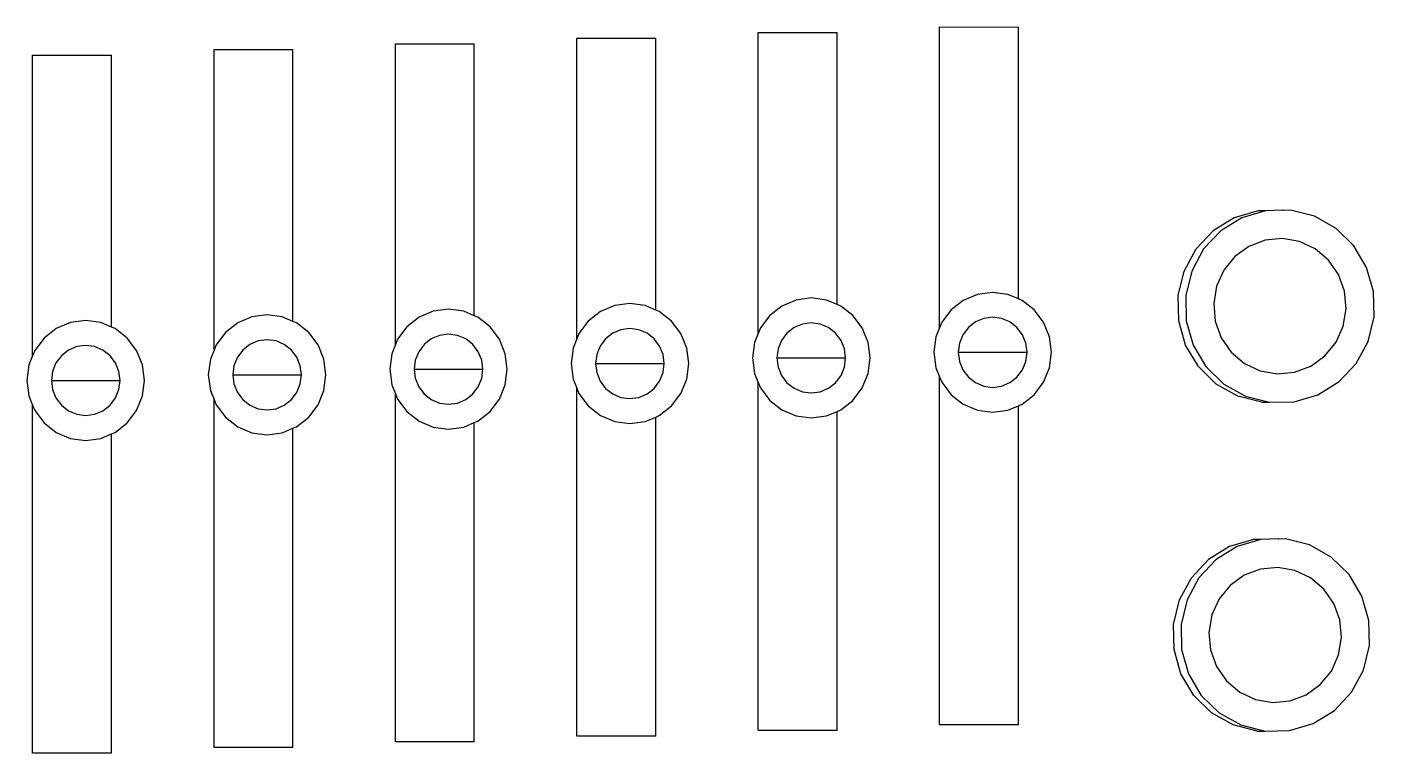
# Model space of a CAD drawing. Header units: millimetres. Extents: x 1380494 to 2061523, y -305664 to -174999.
# Drawn here: x 2014162.9 to 2014287.8, y -276282.2 to -276214.9 of the extents above; entities that cross this region are included whole.
import ezdxf

# ---------------------------------------------------------------- set-up
doc = ezdxf.new("R2010")
doc.units = ezdxf.units.MM
doc.header["$LTSCALE"] = 600
doc.header["$MEASUREMENT"] = 0
doc.layers.add('medical equipment', color=171, linetype='Continuous', lineweight=25)

msp = doc.modelspace()

# ---------------------------------------------------------------- linework, layer by layer
at = {"layer": 'medical equipment'}
for p, q in [((2014247.5094, -276242.8106), (2014247.5094, -276214.9329)), ((2014247.5094, -276214.9329), (2014254.8241, -276214.9384)), ((2014254.8241, -276240.1341), (2014254.8241, -276214.9384)), ((2014197.0574, -276216.4985), (2014204.372, -276216.5041)), ((2014197.0574, -276244.3762), (2014197.0574, -276216.4985)), ((2014213.8748, -276243.8543), (2014213.8748, -276215.9767)), ((2014213.8748, -276215.9767), (2014221.1894, -276215.9822)), ((2014221.1894, -276241.1779), (2014221.1894, -276215.9822)), ((2014230.6921, -276215.4548), (2014238.0067, -276215.4603)), ((2014230.6921, -276243.3324), (2014230.6921, -276215.4548)), ((2014238.0067, -276240.656), (2014238.0067, -276215.4603)), ((2014163.4227, -276245.4199), (2014163.4227, -276217.5423)), ((2014163.4227, -276217.5423), (2014170.7373, -276217.5478)), ((2014170.7373, -276242.7435), (2014170.7373, -276217.5478)), ((2014180.2401, -276217.0204), (2014187.5547, -276217.0259)), ((2014180.2401, -276244.8981), (2014180.2401, -276217.0204)), ((2014187.5547, -276242.2216), (2014187.5547, -276217.0259)), ((2014204.372, -276241.6997), (2014204.372, -276216.5041)), ((2014274.8367, -276232.6159), (2014272.8756, -276233.8262)), ((2014275.5391, -276232.6159), (2014273.5781, -276233.8262)), ((2014277.0381, -276231.9644), (2014274.8367, -276232.6159)), ((2014277.7405, -276231.9644), (2014275.5391, -276232.6159)), ((2014277.7405, -276231.9644), (2014277.0381, -276231.9644)), ((2014279.3298, -276231.9162), (2014277.7405, -276231.9644)), ((2014279.3842, -276231.9298), (2014279.3298, -276231.9162)), ((2014280.0323, -276231.9162), (2014279.3842, -276231.9298)), ((2014282.2582, -276232.4745), (2014280.0323, -276231.9162)), ((2014284.2665, -276233.6013), (2014282.2582, -276232.4745)), ((2014271.2886, -276235.5129), (2014272.8756, -276233.8262)), ((2014273.5781, -276233.8262), (2014271.991, -276235.5129)), ((2014285.9205, -276235.2198), (2014284.2665, -276233.6013)), ((2014277.7033, -276234.7042), (2014276.1985, -276235.2721)), ((2014279.301, -276234.5528), (2014277.7033, -276234.7042)), ((2014280.8826, -276234.8282), (2014279.301, -276234.5528)), ((2014282.3405, -276235.5118), (2014280.8826, -276234.8282)), ((2014287.1073, -276237.2197), (2014285.9205, -276235.2198)), ((2014270.1836, -276237.561), (2014271.2886, -276235.5129)), ((2014271.991, -276235.5129), (2014270.8861, -276237.561)), ((2014274.8891, -276236.2179), (2014273.8644, -276237.4771)), ((2014276.1985, -276235.2721), (2014274.8891, -276236.2179)), ((2014283.5752, -276236.5568), (2014282.3405, -276235.5118)), ((2014269.6362, -276239.831), (2014270.1836, -276237.561)), ((2014270.8861, -276237.561), (2014270.3386, -276239.831)), ((2014273.8644, -276237.4771), (2014273.1941, -276238.9638)), ((2014284.5026, -276237.8921), (2014283.5752, -276236.5568)), ((2014287.7461, -276239.4647), (2014287.1073, -276237.2197)), ((2014273.1941, -276238.9638), (2014272.924, -276240.5768)), ((2014285.0595, -276239.4267), (2014284.5026, -276237.8921)), ((2014235.6154, -276240.0523), (2014234.2049, -276240.2417)), ((2014237.026, -276240.2417), (2014235.6154, -276240.0523)), ((2014251.0222, -276239.7198), (2014249.7078, -276240.2751)), ((2014252.4328, -276239.5305), (2014251.0222, -276239.7198)), ((2014253.8433, -276239.7198), (2014252.4328, -276239.5305)), ((2014254.8241, -276240.1341), (2014253.8433, -276239.7198)), ((2014255.1577, -276240.2751), (2014254.8241, -276240.1341)), ((2014269.6835, -276242.1681), (2014269.6362, -276239.831)), ((2014270.3386, -276239.831), (2014270.3859, -276242.1681)), ((2014285.208, -276241.056), (2014285.0595, -276239.4267)), ((2014287.7934, -276241.8018), (2014287.7461, -276239.4647)), ((2014200.5702, -276241.2855), (2014199.2558, -276241.8407)), ((2014201.9807, -276241.0961), (2014200.5702, -276241.2855)), ((2014203.3913, -276241.2855), (2014201.9807, -276241.0961)), ((2014204.372, -276241.6997), (2014203.3913, -276241.2855)), ((2014216.0731, -276241.3188), (2014214.9444, -276242.202)), ((2014217.3875, -276240.7636), (2014216.0731, -276241.3188)), ((2014218.7981, -276240.5742), (2014217.3875, -276240.7636)), ((2014220.2086, -276240.7636), (2014218.7981, -276240.5742)), ((2014221.1894, -276241.1779), (2014220.2086, -276240.7636)), ((2014221.523, -276241.3188), (2014221.1894, -276241.1779)), ((2014222.6517, -276242.202), (2014221.523, -276241.3188)), ((2014232.8905, -276240.7969), (2014231.7618, -276241.6802)), ((2014234.2049, -276240.2417), (2014232.8905, -276240.7969)), ((2014238.0067, -276240.656), (2014237.026, -276240.2417)), ((2014238.3404, -276240.7969), (2014238.0067, -276240.656)), ((2014239.4691, -276241.6802), (2014238.3404, -276240.7969)), ((2014248.5791, -276241.1583), (2014247.713, -276242.3094)), ((2014249.7078, -276240.2751), (2014248.5791, -276241.1583)), ((2014256.2864, -276241.1583), (2014255.1577, -276240.2751)), ((2014257.1525, -276242.3094), (2014256.2864, -276241.1583)), ((2014272.924, -276240.5768), (2014273.0725, -276242.2061)), ((2014284.9379, -276242.669), (2014285.208, -276241.056)), ((2014166.9355, -276242.3292), (2014165.6211, -276242.8844)), ((2014168.346, -276242.1398), (2014166.9355, -276242.3292)), ((2014169.7566, -276242.3292), (2014168.346, -276242.1398)), ((2014170.7373, -276242.7435), (2014169.7566, -276242.3292)), ((2014182.4384, -276242.3626), (2014181.3097, -276243.2458)), ((2014183.7528, -276241.8073), (2014182.4384, -276242.3626)), ((2014185.1634, -276241.6179), (2014183.7528, -276241.8073)), ((2014186.5739, -276241.8073), (2014185.1634, -276241.6179)), ((2014187.5547, -276242.2216), (2014186.5739, -276241.8073)), ((2014187.8883, -276242.3626), (2014187.5547, -276242.2216)), ((2014189.017, -276243.2458), (2014187.8883, -276242.3626)), ((2014198.1271, -276242.7239), (2014197.261, -276243.875)), ((2014199.2558, -276241.8407), (2014198.1271, -276242.7239)), ((2014204.7057, -276241.8407), (2014204.372, -276241.6997)), ((2014205.8344, -276242.7239), (2014204.7057, -276241.8407)), ((2014206.7005, -276243.875), (2014205.8344, -276242.7239)), ((2014214.9444, -276242.202), (2014214.0783, -276243.3531)), ((2014223.5178, -276243.3531), (2014222.6517, -276242.202)), ((2014231.7618, -276241.6802), (2014230.8957, -276242.8312)), ((2014234.7911, -276242.4728), (2014234.0229, -276242.7972)), ((2014235.6154, -276242.3621), (2014234.7911, -276242.4728)), ((2014236.4398, -276242.4728), (2014235.6154, -276242.3621)), ((2014237.2079, -276242.7972), (2014236.4398, -276242.4728)), ((2014240.3352, -276242.8312), (2014239.4691, -276241.6802)), ((2014247.713, -276242.3094), (2014247.5094, -276242.8106)), ((2014250.8403, -276242.2754), (2014250.1806, -276242.7915)), ((2014251.6084, -276241.9509), (2014250.8403, -276242.2754)), ((2014252.4328, -276241.8402), (2014251.6084, -276241.9509)), ((2014253.2571, -276241.9509), (2014252.4328, -276241.8402)), ((2014254.0253, -276242.2754), (2014253.2571, -276241.9509)), ((2014254.6849, -276242.7915), (2014254.0253, -276242.2754)), ((2014257.697, -276243.6498), (2014257.1525, -276242.3094)), ((2014270.3223, -276244.4131), (2014269.6835, -276242.1681)), ((2014270.3859, -276242.1681), (2014271.0247, -276244.4131)), ((2014273.0725, -276242.2061), (2014273.6294, -276243.7407)), ((2014284.2677, -276244.1558), (2014284.9379, -276242.669)), ((2014287.2459, -276244.0718), (2014287.7934, -276241.8018)), ((2014164.4924, -276243.7677), (2014163.6263, -276244.9187)), ((2014165.6211, -276242.8844), (2014164.4924, -276243.7677)), ((2014171.071, -276242.8844), (2014170.7373, -276242.7435)), ((2014172.1997, -276243.7677), (2014171.071, -276242.8844)), ((2014173.0658, -276244.9187), (2014172.1997, -276243.7677)), ((2014181.3097, -276243.2458), (2014180.4436, -276244.3969)), ((2014185.1634, -276243.9277), (2014184.339, -276244.0384)), ((2014185.9877, -276244.0384), (2014185.1634, -276243.9277)), ((2014189.8831, -276244.3969), (2014189.017, -276243.2458)), ((2014197.261, -276243.875), (2014197.0574, -276244.3762)), ((2014200.3882, -276243.841), (2014199.7286, -276244.3572)), ((2014201.1564, -276243.5165), (2014200.3882, -276243.841)), ((2014201.9807, -276243.4058), (2014201.1564, -276243.5165)), ((2014202.8051, -276243.5165), (2014201.9807, -276243.4058)), ((2014203.5732, -276243.841), (2014202.8051, -276243.5165)), ((2014204.2328, -276244.3572), (2014203.5732, -276243.841)), ((2014207.2449, -276245.2154), (2014206.7005, -276243.875)), ((2014213.8748, -276243.8543), (2014213.5339, -276244.6935)), ((2014214.0783, -276243.3531), (2014213.8748, -276243.8543)), ((2014216.546, -276243.8353), (2014216.0398, -276244.508)), ((2014217.2056, -276243.3191), (2014216.546, -276243.8353)), ((2014217.9737, -276242.9946), (2014217.2056, -276243.3191)), ((2014218.7981, -276242.884), (2014217.9737, -276242.9946)), ((2014219.6224, -276242.9946), (2014218.7981, -276242.884)), ((2014220.3906, -276243.3191), (2014219.6224, -276242.9946)), ((2014221.0502, -276243.8353), (2014220.3906, -276243.3191)), ((2014221.5563, -276244.508), (2014221.0502, -276243.8353)), ((2014224.0623, -276244.6935), (2014223.5178, -276243.3531)), ((2014230.6921, -276243.3324), (2014230.3512, -276244.1717)), ((2014230.8957, -276242.8312), (2014230.6921, -276243.3324)), ((2014233.3633, -276243.3134), (2014232.8571, -276243.9861)), ((2014234.0229, -276242.7972), (2014233.3633, -276243.3134)), ((2014237.8675, -276243.3134), (2014237.2079, -276242.7972)), ((2014238.3737, -276243.9861), (2014237.8675, -276243.3134)), ((2014240.8796, -276244.1717), (2014240.3352, -276242.8312)), ((2014247.1686, -276243.6498), (2014246.9829, -276245.0883)), ((2014247.5094, -276242.8106), (2014247.1686, -276243.6498)), ((2014249.6745, -276243.4642), (2014249.3563, -276244.2476)), ((2014250.1806, -276242.7915), (2014249.6745, -276243.4642)), ((2014255.191, -276243.4642), (2014254.6849, -276242.7915)), ((2014255.5092, -276244.2476), (2014255.191, -276243.4642)), ((2014257.8827, -276245.0883), (2014257.697, -276243.6498)), ((2014273.6294, -276243.7407), (2014274.5568, -276245.076)), ((2014163.6263, -276244.9187), (2014163.4227, -276245.4199)), ((2014166.7535, -276244.8847), (2014166.0939, -276245.4009)), ((2014167.5217, -276244.5603), (2014166.7535, -276244.8847)), ((2014168.346, -276244.4496), (2014167.5217, -276244.5603)), ((2014169.1704, -276244.5603), (2014168.346, -276244.4496)), ((2014169.9385, -276244.8847), (2014169.1704, -276244.5603)), ((2014170.5982, -276245.4009), (2014169.9385, -276244.8847)), ((2014173.6102, -276246.2592), (2014173.0658, -276244.9187)), ((2014180.2401, -276244.8981), (2014179.8992, -276245.7373)), ((2014180.4436, -276244.3969), (2014180.2401, -276244.8981)), ((2014182.9113, -276244.879), (2014182.4051, -276245.5517)), ((2014183.5709, -276244.3629), (2014182.9113, -276244.879)), ((2014184.339, -276244.0384), (2014183.5709, -276244.3629)), ((2014186.7559, -276244.3629), (2014185.9877, -276244.0384)), ((2014187.4155, -276244.879), (2014186.7559, -276244.3629)), ((2014187.9217, -276245.5517), (2014187.4155, -276244.879)), ((2014190.4276, -276245.7373), (2014189.8831, -276244.3969)), ((2014196.7165, -276245.2154), (2014196.5308, -276246.6539)), ((2014197.0574, -276244.3762), (2014196.7165, -276245.2154)), ((2014199.2225, -276245.0299), (2014198.9043, -276245.8132)), ((2014199.7286, -276244.3572), (2014199.2225, -276245.0299)), ((2014204.739, -276245.0299), (2014204.2328, -276244.3572)), ((2014205.0572, -276245.8132), (2014204.739, -276245.0299)), ((2014207.4306, -276246.6539), (2014207.2449, -276245.2154)), ((2014213.5339, -276244.6935), (2014213.3482, -276246.132)), ((2014216.0398, -276244.508), (2014215.7216, -276245.2914)), ((2014221.8745, -276245.2914), (2014221.5563, -276244.508)), ((2014224.248, -276246.132), (2014224.0623, -276244.6935)), ((2014230.3512, -276244.1717), (2014230.1655, -276245.6101)), ((2014232.539, -276244.7695), (2014232.4304, -276245.6101)), ((2014232.8571, -276243.9861), (2014232.539, -276244.7695)), ((2014238.6919, -276244.7695), (2014238.3737, -276243.9861)), ((2014238.8004, -276245.6101), (2014238.6919, -276244.7695)), ((2014241.0653, -276245.6101), (2014240.8796, -276244.1717)), ((2014246.9829, -276245.0883), (2014247.1686, -276246.5267)), ((2014249.3563, -276244.2476), (2014249.2478, -276245.0883)), ((2014249.2478, -276245.0883), (2014249.3563, -276245.9289)), ((2014249.2478, -276245.0883), (2014255.6177, -276245.0883)), ((2014255.6177, -276245.0883), (2014255.5092, -276244.2476)), ((2014255.5092, -276245.9289), (2014255.6177, -276245.0883)), ((2014257.697, -276246.5267), (2014257.8827, -276245.0883)), ((2014271.5091, -276246.413), (2014270.3223, -276244.4131)), ((2014271.0247, -276244.4131), (2014272.2116, -276246.413)), ((2014274.5568, -276245.076), (2014275.7915, -276246.1211)), ((2014283.2429, -276245.4149), (2014284.2677, -276244.1558)), ((2014286.141, -276246.1199), (2014287.2459, -276244.0718)), ((2014163.0818, -276246.2592), (2014162.8961, -276247.6976)), ((2014163.4227, -276245.4199), (2014163.0818, -276246.2592)), ((2014165.5878, -276246.0736), (2014165.2696, -276246.857)), ((2014166.0939, -276245.4009), (2014165.5878, -276246.0736)), ((2014171.1043, -276246.0736), (2014170.5982, -276245.4009)), ((2014171.4225, -276246.857), (2014171.1043, -276246.0736)), ((2014173.7959, -276247.6976), (2014173.6102, -276246.2592)), ((2014179.8992, -276245.7373), (2014179.7135, -276247.1758)), ((2014182.0869, -276246.3351), (2014181.9784, -276247.1758)), ((2014182.4051, -276245.5517), (2014182.0869, -276246.3351)), ((2014188.2398, -276246.3351), (2014187.9217, -276245.5517)), ((2014188.3484, -276247.1758), (2014188.2398, -276246.3351)), ((2014190.6133, -276247.1758), (2014190.4276, -276245.7373)), ((2014198.9043, -276245.8132), (2014198.7957, -276246.6539)), ((2014205.1657, -276246.6539), (2014205.0572, -276245.8132)), ((2014213.3482, -276246.132), (2014213.5339, -276247.5705)), ((2014215.7216, -276245.2914), (2014215.6131, -276246.132)), ((2014215.6131, -276246.132), (2014215.7216, -276246.9727)), ((2014215.6131, -276246.132), (2014221.9831, -276246.132)), ((2014221.9831, -276246.132), (2014221.8745, -276245.2914)), ((2014221.8745, -276246.9727), (2014221.9831, -276246.132)), ((2014224.0623, -276247.5705), (2014224.248, -276246.132)), ((2014230.1655, -276245.6101), (2014230.3512, -276247.0486)), ((2014232.4304, -276245.6101), (2014232.539, -276246.4508)), ((2014232.4304, -276245.6101), (2014238.8004, -276245.6101)), ((2014232.539, -276246.4508), (2014232.8571, -276247.2342)), ((2014238.3737, -276247.2342), (2014238.6919, -276246.4508)), ((2014238.6919, -276246.4508), (2014238.8004, -276245.6101)), ((2014240.8796, -276247.0486), (2014241.0653, -276245.6101)), ((2014249.3563, -276245.9289), (2014249.6745, -276246.7123)), ((2014255.191, -276246.7123), (2014255.5092, -276245.9289)), ((2014273.163, -276248.0315), (2014271.5091, -276246.413)), ((2014272.2116, -276246.413), (2014273.8655, -276248.0315)), ((2014275.7915, -276246.1211), (2014277.2494, -276246.8046)), ((2014280.4287, -276246.9286), (2014281.9335, -276246.3607)), ((2014281.9335, -276246.3607), (2014283.2429, -276245.4149)), ((2014284.5539, -276247.8066), (2014286.141, -276246.1199)), ((2014162.8961, -276247.6976), (2014163.0818, -276249.1361)), ((2014165.2696, -276246.857), (2014165.1611, -276247.6976)), ((2014165.1611, -276247.6976), (2014165.2696, -276248.5383)), ((2014165.1611, -276247.6976), (2014171.531, -276247.6976)), ((2014171.531, -276247.6976), (2014171.4225, -276246.857)), ((2014171.4225, -276248.5383), (2014171.531, -276247.6976)), ((2014173.6102, -276249.1361), (2014173.7959, -276247.6976)), ((2014179.7135, -276247.1758), (2014179.8992, -276248.6142)), ((2014181.9784, -276247.1758), (2014182.0869, -276248.0164)), ((2014181.9784, -276247.1758), (2014188.3484, -276247.1758)), ((2014188.2398, -276248.0164), (2014188.3484, -276247.1758)), ((2014190.4276, -276248.6142), (2014190.6133, -276247.1758)), ((2014196.5308, -276246.6539), (2014196.7165, -276248.0924)), ((2014198.7957, -276246.6539), (2014198.9043, -276247.4945)), ((2014198.7957, -276246.6539), (2014205.1657, -276246.6539)), ((2014198.9043, -276247.4945), (2014199.2225, -276248.2779)), ((2014204.739, -276248.2779), (2014205.0572, -276247.4945)), ((2014205.0572, -276247.4945), (2014205.1657, -276246.6539)), ((2014207.2449, -276248.0924), (2014207.4306, -276246.6539)), ((2014213.5339, -276247.5705), (2014213.8748, -276248.4097)), ((2014215.7216, -276246.9727), (2014216.0398, -276247.756)), ((2014221.5563, -276247.756), (2014221.8745, -276246.9727)), ((2014223.5178, -276248.9109), (2014224.0623, -276247.5705)), ((2014230.3512, -276247.0486), (2014230.6921, -276247.8878)), ((2014232.8571, -276247.2342), (2014233.3633, -276247.9069)), ((2014237.8675, -276247.9069), (2014238.3737, -276247.2342)), ((2014240.3352, -276248.3891), (2014240.8796, -276247.0486)), ((2014247.1686, -276246.5267), (2014247.5094, -276247.366)), ((2014247.5094, -276279.6211), (2014247.5094, -276247.366)), ((2014247.5094, -276247.366), (2014247.713, -276247.8672)), ((2014249.6745, -276246.7123), (2014250.1806, -276247.385)), ((2014250.1806, -276247.385), (2014250.8403, -276247.9012)), ((2014254.0253, -276247.9012), (2014254.6849, -276247.385)), ((2014254.6849, -276247.385), (2014255.191, -276246.7123)), ((2014257.1525, -276247.8672), (2014257.697, -276246.5267)), ((2014277.2494, -276246.8046), (2014278.831, -276247.0801)), ((2014278.831, -276247.0801), (2014280.4287, -276246.9286)), ((2014165.2696, -276248.5383), (2014165.5878, -276249.3217)), ((2014171.1043, -276249.3217), (2014171.4225, -276248.5383)), ((2014179.8992, -276248.6142), (2014180.2401, -276249.4535)), ((2014182.0869, -276248.0164), (2014182.4051, -276248.7998)), ((2014182.4051, -276248.7998), (2014182.9113, -276249.4725)), ((2014187.4155, -276249.4725), (2014187.9217, -276248.7998)), ((2014187.9217, -276248.7998), (2014188.2398, -276248.0164)), ((2014189.8831, -276249.9547), (2014190.4276, -276248.6142)), ((2014196.7165, -276248.0924), (2014197.0574, -276248.9316)), ((2014197.0574, -276281.1867), (2014197.0574, -276248.9316)), ((2014197.0574, -276248.9316), (2014197.261, -276249.4328)), ((2014199.2225, -276248.2779), (2014199.7286, -276248.9506)), ((2014199.7286, -276248.9506), (2014200.3882, -276249.4668)), ((2014203.5732, -276249.4668), (2014204.2328, -276248.9506)), ((2014204.2328, -276248.9506), (2014204.739, -276248.2779)), ((2014206.7005, -276249.4328), (2014207.2449, -276248.0924)), ((2014213.8748, -276280.6649), (2014213.8748, -276248.4097)), ((2014213.8748, -276248.4097), (2014214.0783, -276248.9109)), ((2014214.0783, -276248.9109), (2014214.9444, -276250.062)), ((2014216.0398, -276247.756), (2014216.546, -276248.4287)), ((2014216.546, -276248.4287), (2014217.2056, -276248.9449)), ((2014217.2056, -276248.9449), (2014217.9737, -276249.2694)), ((2014219.6224, -276249.2694), (2014220.3906, -276248.9449)), ((2014220.3906, -276248.9449), (2014221.0502, -276248.4287)), ((2014221.0502, -276248.4287), (2014221.5563, -276247.756)), ((2014222.6517, -276250.062), (2014223.5178, -276248.9109)), ((2014230.6921, -276280.143), (2014230.6921, -276247.8878)), ((2014230.6921, -276247.8878), (2014230.8957, -276248.3891)), ((2014230.8957, -276248.3891), (2014231.7618, -276249.5401)), ((2014233.3633, -276247.9069), (2014234.0229, -276248.423)), ((2014234.0229, -276248.423), (2014234.7911, -276248.7475)), ((2014234.7911, -276248.7475), (2014235.6154, -276248.8582)), ((2014235.6154, -276248.8582), (2014236.4398, -276248.7475)), ((2014236.4398, -276248.7475), (2014237.2079, -276248.423)), ((2014237.2079, -276248.423), (2014237.8675, -276247.9069)), ((2014239.4691, -276249.5401), (2014240.3352, -276248.3891)), ((2014247.713, -276247.8672), (2014248.5791, -276249.0182)), ((2014250.8403, -276247.9012), (2014251.6084, -276248.2256)), ((2014251.6084, -276248.2256), (2014252.4328, -276248.3363)), ((2014252.4328, -276248.3363), (2014253.2571, -276248.2256)), ((2014253.2571, -276248.2256), (2014254.0253, -276247.9012)), ((2014256.2864, -276249.0182), (2014257.1525, -276247.8672)), ((2014275.1714, -276249.1583), (2014273.163, -276248.0315)), ((2014273.8655, -276248.0315), (2014275.8739, -276249.1583)), ((2014282.5929, -276249.0169), (2014284.5539, -276247.8066)), ((2014163.0818, -276249.1361), (2014163.4227, -276249.9753)), ((2014163.4227, -276282.2305), (2014163.4227, -276249.9753)), ((2014163.4227, -276249.9753), (2014163.6263, -276250.4765)), ((2014165.5878, -276249.3217), (2014166.0939, -276249.9944)), ((2014166.0939, -276249.9944), (2014166.7535, -276250.5105)), ((2014169.9385, -276250.5105), (2014170.5982, -276249.9944)), ((2014170.5982, -276249.9944), (2014171.1043, -276249.3217)), ((2014173.0658, -276250.4765), (2014173.6102, -276249.1361)), ((2014180.2401, -276281.7086), (2014180.2401, -276249.4535)), ((2014180.2401, -276249.4535), (2014180.4436, -276249.9547)), ((2014180.4436, -276249.9547), (2014181.3097, -276251.1057)), ((2014182.9113, -276249.4725), (2014183.5709, -276249.9887)), ((2014183.5709, -276249.9887), (2014184.339, -276250.3131)), ((2014185.9877, -276250.3131), (2014186.7559, -276249.9887)), ((2014186.7559, -276249.9887), (2014187.4155, -276249.4725)), ((2014189.017, -276251.1057), (2014189.8831, -276249.9547)), ((2014197.261, -276249.4328), (2014198.1271, -276250.5839)), ((2014200.3882, -276249.4668), (2014201.1564, -276249.7913)), ((2014201.1564, -276249.7913), (2014201.9807, -276249.9019)), ((2014201.9807, -276249.9019), (2014202.8051, -276249.7913)), ((2014202.8051, -276249.7913), (2014203.5732, -276249.4668)), ((2014205.8344, -276250.5839), (2014206.7005, -276249.4328)), ((2014214.9444, -276250.062), (2014216.0731, -276250.9452)), ((2014217.9737, -276249.2694), (2014218.7981, -276249.3801)), ((2014218.7981, -276249.3801), (2014219.6224, -276249.2694)), ((2014221.523, -276250.9452), (2014222.6517, -276250.062)), ((2014231.7618, -276249.5401), (2014232.8905, -276250.4234)), ((2014238.3404, -276250.4234), (2014239.4691, -276249.5401)), ((2014248.5791, -276249.0182), (2014249.7078, -276249.9015)), ((2014249.7078, -276249.9015), (2014251.0222, -276250.4567)), ((2014253.8433, -276250.4567), (2014254.8241, -276250.0424)), ((2014254.8241, -276250.0424), (2014255.1577, -276249.9015)), ((2014254.8241, -276279.6211), (2014254.8241, -276250.0424)), ((2014255.1577, -276249.9015), (2014256.2864, -276249.0182)), ((2014277.3973, -276249.7166), (2014275.1714, -276249.1583)), ((2014275.8739, -276249.1583), (2014278.0997, -276249.7166)), ((2014277.3973, -276249.7166), (2014278.0997, -276249.7166)), ((2014278.0997, -276249.7166), (2014280.3915, -276249.6684)), ((2014280.3915, -276249.6684), (2014282.5929, -276249.0169)), ((2014163.6263, -276250.4765), (2014164.4924, -276251.6276)), ((2014166.7535, -276250.5105), (2014167.5217, -276250.835)), ((2014167.5217, -276250.835), (2014168.346, -276250.9457)), ((2014168.346, -276250.9457), (2014169.1704, -276250.835)), ((2014169.1704, -276250.835), (2014169.9385, -276250.5105)), ((2014172.1997, -276251.6276), (2014173.0658, -276250.4765)), ((2014181.3097, -276251.1057), (2014182.4384, -276251.989)), ((2014184.339, -276250.3131), (2014185.1634, -276250.4238)), ((2014185.1634, -276250.4238), (2014185.9877, -276250.3131)), ((2014187.8883, -276251.989), (2014189.017, -276251.1057)), ((2014198.1271, -276250.5839), (2014199.2558, -276251.4671)), ((2014199.2558, -276251.4671), (2014200.5702, -276252.0223)), ((2014204.372, -276251.608), (2014204.7057, -276251.4671)), ((2014204.7057, -276251.4671), (2014205.8344, -276250.5839)), ((2014216.0731, -276250.9452), (2014217.3875, -276251.5005)), ((2014220.2086, -276251.5005), (2014221.1894, -276251.0862)), ((2014221.1894, -276251.0862), (2014221.523, -276250.9452)), ((2014221.1894, -276280.6649), (2014221.1894, -276251.0862)), ((2014232.8905, -276250.4234), (2014234.2049, -276250.9786)), ((2014234.2049, -276250.9786), (2014235.6154, -276251.168)), ((2014235.6154, -276251.168), (2014237.026, -276250.9786)), ((2014237.026, -276250.9786), (2014238.0067, -276250.5643)), ((2014238.0067, -276250.5643), (2014238.3404, -276250.4234)), ((2014238.0067, -276280.143), (2014238.0067, -276250.5643)), ((2014251.0222, -276250.4567), (2014252.4328, -276250.6461)), ((2014252.4328, -276250.6461), (2014253.8433, -276250.4567)), ((2014164.4924, -276251.6276), (2014165.6211, -276252.5108)), ((2014165.6211, -276252.5108), (2014166.9355, -276253.0661)), ((2014169.7566, -276253.0661), (2014170.7373, -276252.6518)), ((2014170.7373, -276252.6518), (2014171.071, -276252.5108)), ((2014170.7373, -276282.2305), (2014170.7373, -276252.6518)), ((2014171.071, -276252.5108), (2014172.1997, -276251.6276)), ((2014182.4384, -276251.989), (2014183.7528, -276252.5442)), ((2014183.7528, -276252.5442), (2014185.1634, -276252.7336)), ((2014185.1634, -276252.7336), (2014186.5739, -276252.5442)), ((2014186.5739, -276252.5442), (2014187.5547, -276252.1299)), ((2014187.5547, -276252.1299), (2014187.8883, -276251.989)), ((2014187.5547, -276281.7086), (2014187.5547, -276252.1299)), ((2014200.5702, -276252.0223), (2014201.9807, -276252.2117)), ((2014201.9807, -276252.2117), (2014203.3913, -276252.0223)), ((2014203.3913, -276252.0223), (2014204.372, -276251.608)), ((2014204.372, -276281.1867), (2014204.372, -276251.608)), ((2014217.3875, -276251.5005), (2014218.7981, -276251.6898)), ((2014218.7981, -276251.6898), (2014220.2086, -276251.5005)), ((2014166.9355, -276253.0661), (2014168.346, -276253.2555)), ((2014168.346, -276253.2555), (2014169.7566, -276253.0661)), ((2014276.603, -276262.4354), (2014274.4015, -276263.0869)), ((2014277.3054, -276262.4354), (2014275.104, -276263.0869)), ((2014277.3054, -276262.4354), (2014276.603, -276262.4354)), ((2014278.8947, -276262.3872), (2014277.3054, -276262.4354)), ((2014278.9491, -276262.4008), (2014278.8947, -276262.3872)), ((2014279.5971, -276262.3872), (2014278.9491, -276262.4008)), ((2014281.823, -276262.9455), (2014279.5971, -276262.3872)), ((2014274.4015, -276263.0869), (2014272.4405, -276264.2972)), ((2014275.104, -276263.0869), (2014273.1429, -276264.2972)), ((2014283.8314, -276264.0723), (2014281.823, -276262.9455)), ((2014270.8534, -276265.9839), (2014272.4405, -276264.2972)), ((2014273.1429, -276264.2972), (2014271.5559, -276265.9839)), ((2014277.2682, -276265.1752), (2014275.7634, -276265.7431)), ((2014278.8659, -276265.0238), (2014277.2682, -276265.1752)), ((2014280.4475, -276265.2992), (2014278.8659, -276265.0238)), ((2014285.4853, -276265.6908), (2014283.8314, -276264.0723)), ((2014269.7485, -276268.0321), (2014270.8534, -276265.9839)), ((2014271.5559, -276265.9839), (2014270.451, -276268.0321)), ((2014275.7634, -276265.7431), (2014274.454, -276266.6889)), ((2014281.9054, -276265.9828), (2014280.4475, -276265.2992)), ((2014283.1401, -276267.0278), (2014281.9054, -276265.9828)), ((2014286.6721, -276267.6907), (2014285.4853, -276265.6908)), ((2014274.454, -276266.6889), (2014273.4292, -276267.9481)), ((2014284.0675, -276268.3631), (2014283.1401, -276267.0278)), ((2014287.311, -276269.9357), (2014286.6721, -276267.6907)), ((2014269.201, -276270.302), (2014269.7485, -276268.0321)), ((2014270.451, -276268.0321), (2014269.9035, -276270.302)), ((2014273.4292, -276267.9481), (2014272.759, -276269.4348)), ((2014284.6244, -276269.8977), (2014284.0675, -276268.3631)), ((2014272.759, -276269.4348), (2014272.4889, -276271.0478)), ((2014284.7729, -276271.5271), (2014284.6244, -276269.8977)), ((2014287.3583, -276272.2728), (2014287.311, -276269.9357)), ((2014269.2483, -276272.6391), (2014269.201, -276270.302)), ((2014269.9035, -276270.302), (2014269.9508, -276272.6391)), ((2014272.4889, -276271.0478), (2014272.6373, -276272.6771)), ((2014269.8871, -276274.8842), (2014269.2483, -276272.6391)), ((2014269.9508, -276272.6391), (2014270.5896, -276274.8842)), ((2014272.6373, -276272.6771), (2014273.1943, -276274.2117)), ((2014284.5028, -276273.14), (2014284.7729, -276271.5271)), ((2014286.8108, -276274.5428), (2014287.3583, -276272.2728)), ((2014283.8325, -276274.6268), (2014284.5028, -276273.14)), ((2014271.074, -276276.884), (2014269.8871, -276274.8842)), ((2014270.5896, -276274.8842), (2014271.7764, -276276.884)), ((2014273.1943, -276274.2117), (2014274.1217, -276275.547)), ((2014282.8078, -276275.8859), (2014283.8325, -276274.6268)), ((2014285.7059, -276276.5909), (2014286.8108, -276274.5428)), ((2014274.1217, -276275.547), (2014275.3564, -276276.5921)), ((2014281.4984, -276276.8317), (2014282.8078, -276275.8859)), ((2014272.7279, -276278.5025), (2014271.074, -276276.884)), ((2014271.7764, -276276.884), (2014273.4304, -276278.5025)), ((2014275.3564, -276276.5921), (2014276.8142, -276277.2756)), ((2014276.8142, -276277.2756), (2014278.3959, -276277.5511)), ((2014278.3959, -276277.5511), (2014279.9936, -276277.3997)), ((2014279.9936, -276277.3997), (2014281.4984, -276276.8317)), ((2014284.1188, -276278.2776), (2014285.7059, -276276.5909)), ((2014274.7363, -276279.6293), (2014272.7279, -276278.5025)), ((2014273.4304, -276278.5025), (2014275.4387, -276279.6293)), ((2014282.1578, -276279.4879), (2014284.1188, -276278.2776)), ((2014238.0067, -276280.143), (2014230.6921, -276280.143)), ((2014254.8241, -276279.6211), (2014247.5094, -276279.6211)), ((2014276.9621, -276280.1876), (2014274.7363, -276279.6293)), ((2014275.4387, -276279.6293), (2014277.6646, -276280.1876)), ((2014276.9621, -276280.1876), (2014277.6646, -276280.1876)), ((2014277.6646, -276280.1876), (2014279.9563, -276280.1394)), ((2014279.9563, -276280.1394), (2014282.1578, -276279.4879)), ((2014204.372, -276281.1867), (2014197.0574, -276281.1867)), ((2014221.1894, -276280.6649), (2014213.8748, -276280.6649)), ((2014170.7373, -276282.2305), (2014163.4227, -276282.2305)), ((2014187.5547, -276281.7086), (2014180.2401, -276281.7086))]:
    msp.add_line(p, q, dxfattribs=at)

doc.saveas('drawing.dxf')
